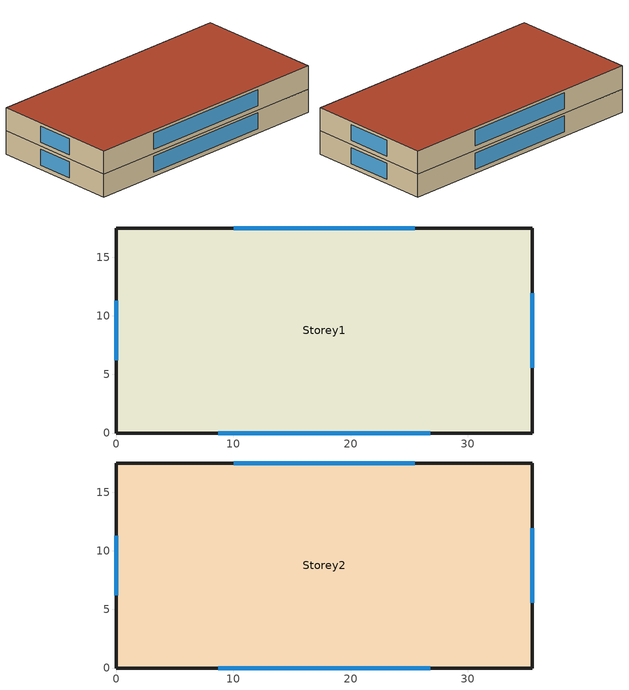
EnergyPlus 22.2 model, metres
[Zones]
Storey1
 floor ground (Slab_Cons): 35.5,0 0,0 0,17.5 35.5,17.5 z0
 wall outside (ExtWall_Cons): 35.5,17.5 0,17.5 0,0 35.5,0 35.5,17.5 z0:3.2
 window (Win_Cons): 25.5,17.5 10,17.5 / 0,11.3 0,6.2 / 8.71,0 26.79,0 / 35.5,5.57 35.5,11.93 z0.6:2.8
Storey2
 floor to Storey1 (IntFloor_Cons): 35.5,0 0,0 0,17.5 35.5,17.5 z3.2
 wall outside (ExtWall_Cons): 35.5,17.5 0,17.5 0,0 35.5,0 35.5,17.5 z3.2:6.4
 window (Win_Cons): 25.5,17.5 10,17.5 / 0,11.3 0,6.2 / 8.71,0 26.79,0 / 35.5,5.57 35.5,11.93 z3.8:6
 roof outside (Roof_Cons): 35.5,17.5 0,17.5 0,0 35.5,0 z6.4
[Building]
T3-test-01: 0, Suburbs, 0.04, 0.4, FullExterior, 25, 6
[Material]
Stucco25: MediumRough, 0.0253, 0.6918, 1858, 837, 0.9, 0.7, 0.7
Concrete200: MediumRough, 0.2032, 1.311, 2240, 836.8, 0.9, 0.7, 0.7
Gypsum13: MediumRough, 0.0127, 0.16, 784.9, 830, 0.9, 0.7, 0.7
Membrane10: MediumRough, 0.0095, 0.16, 1121.3, 1460, 0.9, 0.7, 0.7
Concrete100: MediumRough, 0.1016, 1.311, 2240, 836.8, 0.9, 0.7, 0.7
Carpet: MediumRough, 0.0127, 0.06, 288, 1380, 0.9, 0.7, 0.7
WallIns: MediumRough, 0.065358, 0.049, 265, 836.8, 0.9, 0.7, 0.7
RoofIns: MediumRough, 0.157696, 0.049, 265, 836.8, 0.9, 0.7, 0.7
[Construction]
ExtWall_Cons: Stucco25, WallIns, Concrete200, Gypsum13
Roof_Cons: Membrane10, Concrete100, RoofIns, Gypsum13
Slab_Cons; IntFloor_Cons: Concrete100, Carpet
Win_Cons: Glazing
[WindowMaterial:SimpleGlazingSystem]
Glazing: 2, 0.41, 0.58
[Zone]
Storey1; Storey2: 0, 0, 0, 0, 1, 1, autocalculate, autocalculate
[HVACTemplate:Thermostat]
Tstat: HTGSETP_SCH, , CLGSETP_SCH
[HVACTemplate:Zone:PTAC] Template Thermostat=Tstat; Cooling Supply Air Flow Rate=autosize; Heating Supply Air Flow Rate=autosize; Outdoor Air Method=Flow/Person; Outdoor Air Flow Rate per Person=0.005; Supply Fan Operating Mode Schedule=CYCLING_FAN_SCH; Supply Fan Placement=DrawThrough; Supply Fan Total Efficiency=0.7; Supply Fan Delta Pressure=150; Supply Fan Motor Efficiency=0.9; Cooling Coil Type=SingleSpeedDX; Cooling Coil Gross Rated Total Capacity=autosize; Cooling Coil Gross Rated Sensible Heat Ratio=autosize; Cooling Coil Gross Rated Cooling COP=3; Heating Coil Type=Electric; Heating Coil Capacity=autosize
Storey1; Storey2
[Schedule:Compact]
CYCLING_FAN_SCH: Fraction, Through: 12/31, For: AllDays, Until: 24:00, 0
HTGSETP_SCH: Temperature, Through: 12/31, For: Weekdays SummerDesignDay WinterDesignDay, Until: 07:00, 14.5, Until: 16:00, 22, Until: 24:00, 14.5, For: AllOtherDays, Until: 24:00, 14.5
CLGSETP_SCH: Temperature, Through: 12/31, For: Weekdays SummerDesignDay WinterDesignDay, Until: 07:00, 27.5, Until: 16:00, 23.5, Until: 24:00, 27.5, For: AllOtherDays, Until: 24:00, 27.5
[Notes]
wall U = 0.57 W/m2-K incl. films
roof U = 0.28 W/m2-K incl. films
0 = cycling fan
